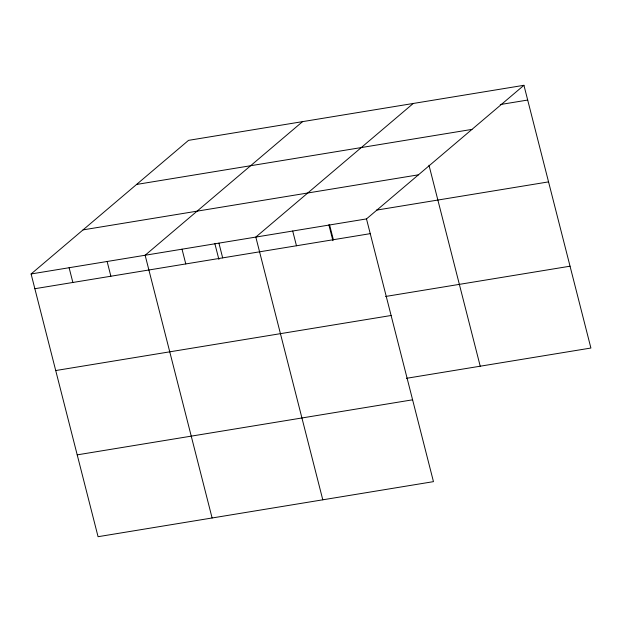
<?xml version="1.0" encoding="UTF-8"?>
<svg xmlns="http://www.w3.org/2000/svg" width="622" height="622" viewBox="0 0 622 622"><rect width="100%" height="100%" fill="white"/><g stroke="black" fill="none" stroke-linecap="round" stroke-linejoin="round"><path stroke-width="0.93" d="M523.934 85.3L366.49 218.913L433.464 481.646L98.066 536.7L31.1 273.968L188.536 140.354L523.934 85.3L590.9 348.032L406.43 378.316M302.572 121.64L145.136 255.245L212.102 517.978M413.249 103.47L255.813 237.075L322.787 499.808M500.251 104.55L527.689 100.049M136.583 184.446L471.974 129.392M83.053 229.876L418.451 174.821M376.38 210.143L548.55 181.881M31.1 273.968L366.49 218.913M34.855 288.709L370.253 233.654M385.57 296.476L570.04 266.2M55.716 370.549L391.114 315.494M77.214 454.861L412.604 399.806M428.993 165.25L480.223 366.202M329.598 224.97L333.361 239.711M328.859 224.775L332.918 240.706M292.705 231.026L296.469 245.768M218.921 243.132L222.676 257.881M214.823 243.497L218.89 259.421M182.028 249.189L185.784 263.938M107.124 261.489L110.879 276.23M69.112 267.724L72.867 282.466"/></g></svg>
